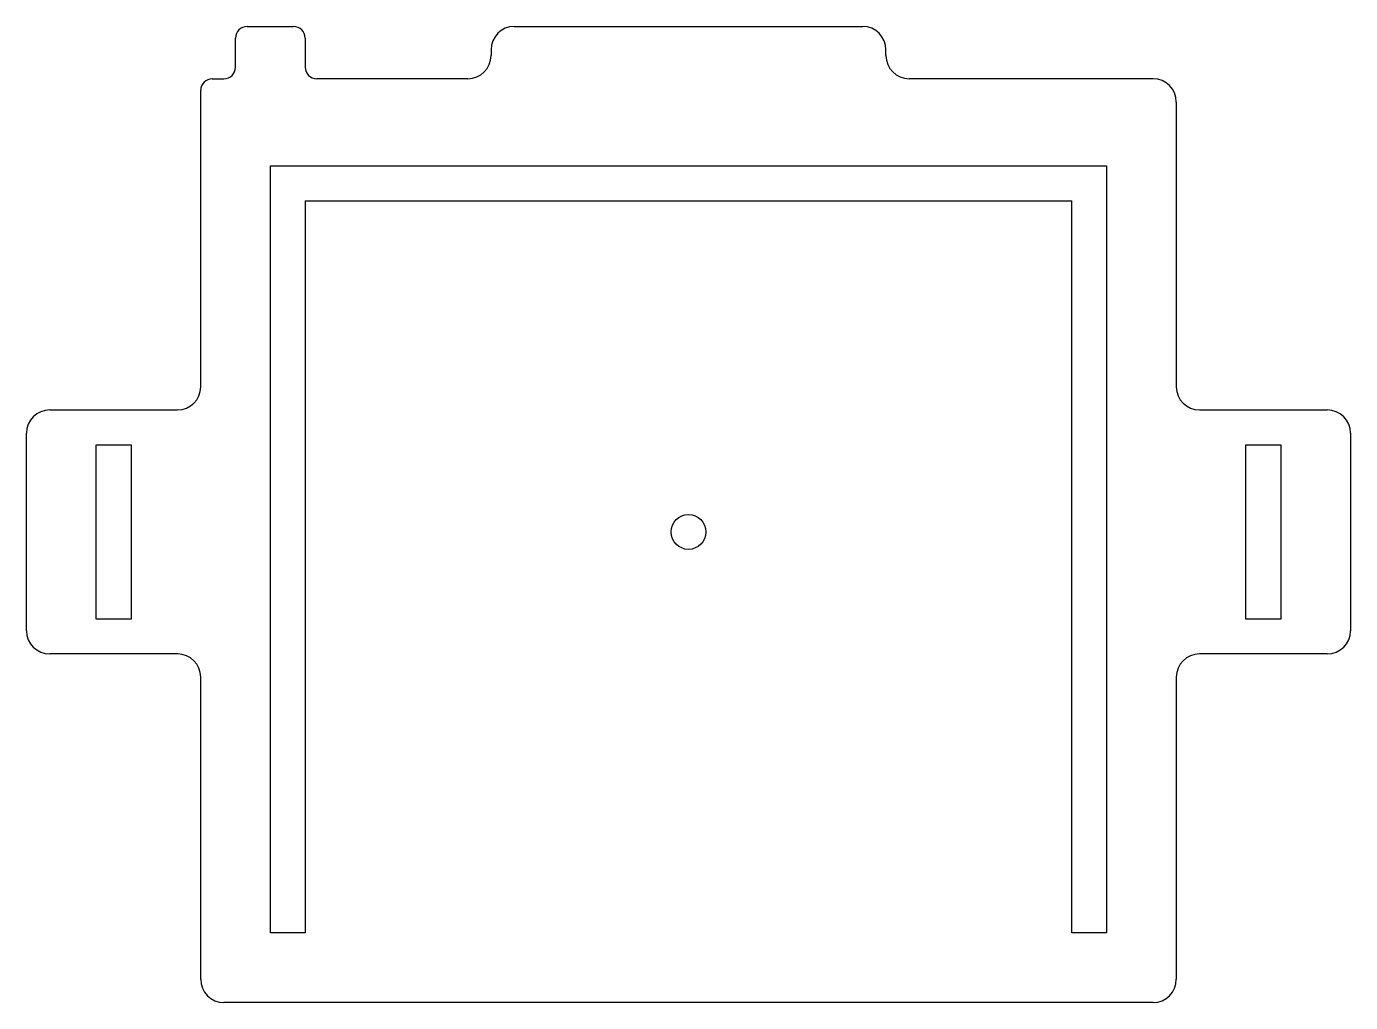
# Model space of a CAD drawing. Extents: x -57 to 57, y 0 to 84.
import ezdxf

# ---------------------------------------------------------------- set-up
doc = ezdxf.new("R2010")
doc.units = 0
doc.layers.get('0').update_dxf_attribs({"linetype": 'continuous'})

# ---------------------------------------------------------------- blocks, each defined once
blk = doc.blocks.new('BODY')
at = {"color": 0}
for p, q in [((-38, 84), (-34, 84)), ((-15, 84), (15, 84)), ((-39, 80.5), (-39, 83)), ((-33, 83), (-33, 80.5)), ((-17, 82), (-17, 81.5)), ((17, 81.5), (17, 82)), ((-41, 79.5), (-40, 79.5)), ((-19, 79.5), (-32, 79.5)), ((40, 79.5), (19, 79.5)), ((-42, 53), (-42, 78.5)), ((42, 77.5), (42, 53)), ((-36, 6), (-36, 72)), ((-36, 72), (36, 72)), ((36, 72), (36, 6)), ((-33, 69), (33, 69)), ((-33, 69), (-33, 6)), ((33, 6), (33, 69)), ((-55, 51), (-44, 51)), ((44, 51), (55, 51)), ((-57, 32), (-57, 49)), ((-51, 33), (-51, 48)), ((-51, 48), (-48, 48)), ((-48, 48), (-48, 33)), ((48, 33), (48, 48)), ((48, 48), (51, 48)), ((51, 48), (51, 33)), ((57, 49), (57, 32)), ((-48, 33), (-51, 33)), ((51, 33), (48, 33)), ((-44, 30), (-55, 30)), ((55, 30), (44, 30)), ((-42, 2), (-42, 28)), ((42, 28), (42, 2)), ((-33, 6), (-36, 6)), ((36, 6), (33, 6)), ((40, 0), (-40, 0))]:
    blk.add_line(p, q, dxfattribs=at)
blk.add_circle((0, 40.5), 1.5, dxfattribs=at)
for centre, radius, start, end in [((-38, 83), 1, 90, -180), ((-34, 83), 1, 0, 90), ((-15, 82), 2, 90, -180), ((15, 82), 2, 0, 90), ((-19, 81.5), 2, -90, 0), ((19, 81.5), 2, -180, -90), ((-40, 80.5), 1, -90, 0), ((-32, 80.5), 1, -180, -90), ((-41, 78.5), 1, 90, -180), ((40, 77.5), 2, 0, 90), ((-44, 53), 2, -90, 0), ((44, 53), 2, -180, -90), ((-55, 49), 2, 90, -180), ((55, 49), 2, 0, 90), ((-55, 32), 2, -180, -90), ((55, 32), 2, -90, 0), ((-44, 28), 2, 0, 90), ((44, 28), 2, 90, -180), ((-40, 2), 2, -180, -90), ((40, 2), 2, -90, 0)]:
    blk.add_arc(centre, radius, start, end, dxfattribs=at)

msp = doc.modelspace()

# ---------------------------------------------------------------- block references
at = {"color": 0}
msp.add_blockref('BODY', (0, 0), dxfattribs=at)

doc.saveas('drawing.dxf')
